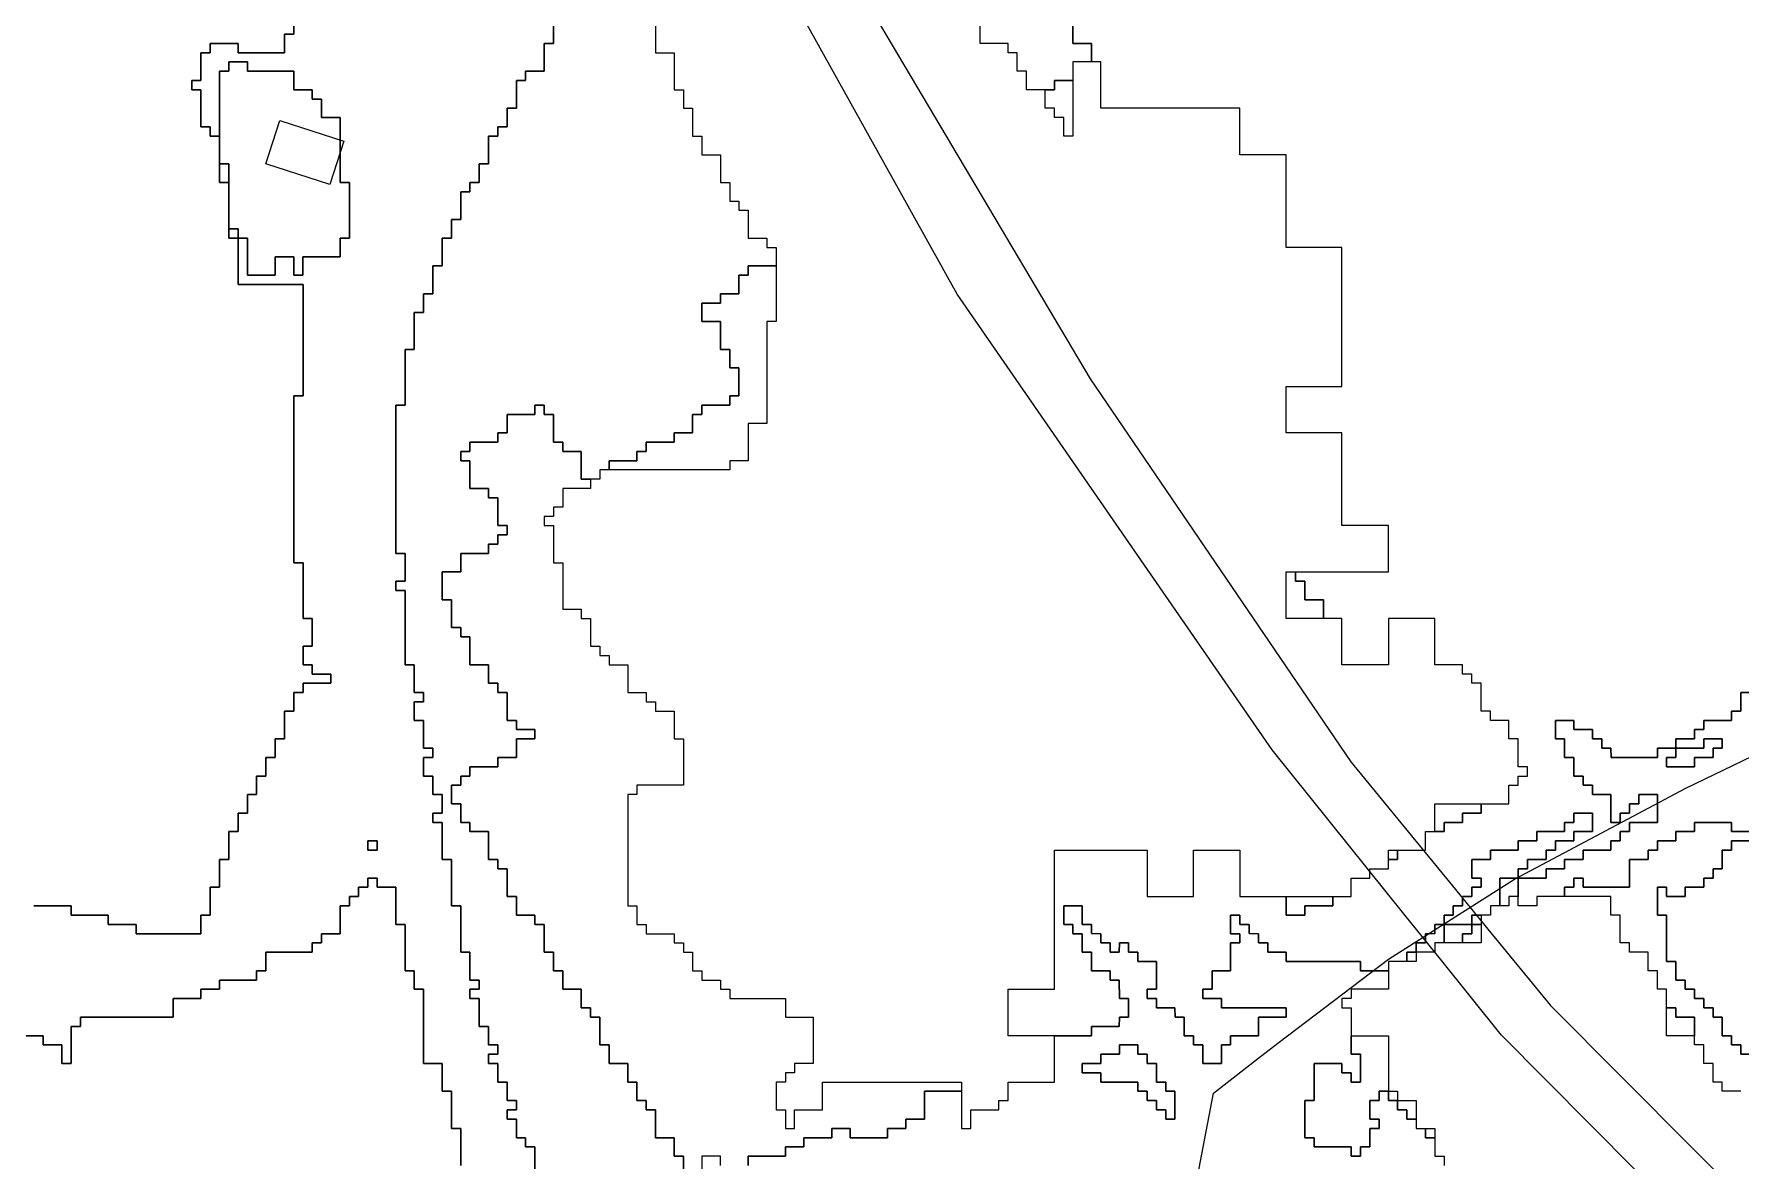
# Model space of a CAD drawing. Header units: metres. Extents: x 553506 to 563855, y 142925 to 150243.
# Drawn here: x 556150 to 556518, y 145513 to 145756 of the extents above; entities that cross this region are included whole.
import ezdxf

# ---------------------------------------------------------------- set-up
doc = ezdxf.new("R2010")
doc.units = ezdxf.units.M
for name, color, linetype in [('C-BUILDINGS', 8, 'Continuous'), ('C-FLOOD_ZONE_3', 150, 'Continuous'), ('C-ROADS', 33, 'Continuous')]:
    doc.layers.add(name, color=color, linetype=linetype)

msp = doc.modelspace()

# ---------------------------------------------------------------- linework, layer by layer
at = {"layer": 'C-BUILDINGS'}
msp.add_lwpolyline([(556199.9971, 145728.0541), (556203.0297, 145737.3504), (556216.7965, 145732.883), (556213.7709, 145723.5869), (556199.9971, 145728.0541)], close=True, dxfattribs=at)
at = {"layer": 'C-FLOOD_ZONE_3'}
for points in [[(556284, 145768), (556284, 145752), (556288, 145752), (556288, 145744), (556290, 145744), (556290, 145740), (556292, 145740), (556292, 145734), (556294, 145734), (556294, 145730), (556298, 145730), (556298, 145724), (556300, 145724), (556300, 145720), (556302, 145720), (556302, 145718), (556304, 145718), (556304, 145712), (556308, 145712), (556308, 145710), (556310, 145710), (556310, 145706), (556304, 145706), (556304, 145704), (556302, 145704), (556302, 145700), (556298, 145700), (556298, 145698), (556294, 145698), (556294, 145694), (556298, 145694), (556298, 145688), (556300, 145688), (556300, 145684), (556302, 145684), (556302, 145678), (556300, 145678), (556300, 145676), (556294, 145676), (556294, 145674), (556292, 145674), (556292, 145670), (556288, 145670), (556288, 145668), (556282, 145668), (556282, 145666), (556280, 145666), (556280, 145664), (556274, 145664), (556274, 145662), (556272, 145662), (556272, 145660), (556270, 145660), (556268, 145660), (556268, 145666), (556264, 145666), (556264, 145668), (556262, 145668), (556262, 145674), (556260, 145674), (556260, 145676), (556258, 145676), (556258, 145674), (556252, 145674), (556252, 145670), (556250, 145670), (556250, 145668), (556244, 145668), (556244, 145666), (556242, 145666), (556242, 145664), (556244, 145664), (556244, 145658), (556248, 145658), (556248, 145656), (556250, 145656), (556250, 145650), (556252, 145650), (556252, 145648), (556250, 145648), (556250, 145646), (556248, 145646), (556248, 145644), (556242, 145644), (556242, 145640), (556238, 145640), (556238, 145634), (556240, 145634), (556240, 145628), (556242, 145628), (556242, 145626), (556244, 145626), (556244, 145620), (556248, 145620), (556248, 145616), (556250, 145616), (556250, 145614), (556252, 145614), (556252, 145608), (556254, 145608), (556254, 145606), (556258, 145606), (556258, 145604), (556254, 145604), (556254, 145600), (556250, 145600), (556250, 145598), (556244, 145598), (556244, 145596), (556242, 145596), (556242, 145594), (556240, 145594), (556240, 145590), (556242, 145590), (556242, 145586), (556244, 145586), (556244, 145584), (556248, 145584), (556248, 145578), (556250, 145578), (556250, 145576), (556252, 145576), (556252, 145570), (556254, 145570), (556254, 145566), (556258, 145566), (556258, 145564), (556260, 145564), (556260, 145558), (556262, 145558), (556262, 145554), (556264, 145554), (556264, 145550), (556268, 145550), (556268, 145546), (556270, 145546), (556270, 145544), (556272, 145544), (556272, 145538), (556274, 145538), (556274, 145534), (556278, 145534), (556278, 145530), (556280, 145530), (556280, 145526), (556282, 145526), (556282, 145524), (556284, 145524), (556284, 145518), (556288, 145518), (556288, 145514), (556290, 145514), (556290, 145510)], [(556149.9994, 145567.9994), (556157.999, 145567.999), (556157.9994, 145565.9994), (556165.999, 145565.999), (556165.9994, 145563.9994), (556171.999, 145563.999), (556171.9994, 145561.9994), (556178, 145561.999), (556182, 145561.999), (556186.0006, 145561.9994), (556186.001, 145564), (556186.001, 145565.999), (556188.0006, 145565.9994), (556188.001, 145570), (556188.001, 145571.999), (556190.0006, 145571.9994), (556190.001, 145576), (556190.001, 145577.999), (556192.0006, 145577.9994), (556192.001, 145580), (556192.001, 145583.999), (556194.0006, 145583.9994), (556194.001, 145586), (556194.001, 145587.999), (556196.0006, 145587.9994), (556196.001, 145590), (556196.001, 145591.999), (556198.0006, 145591.9994), (556198.001, 145594), (556198.001, 145595.999), (556200.0006, 145595.9994), (556200.001, 145598), (556200.001, 145599.999), (556202.0006, 145599.9994), (556202.001, 145602), (556202.001, 145603.999), (556204.0006, 145603.9994), (556204.001, 145606), (556204.001, 145609.999), (556206.0006, 145609.9994), (556206.001, 145612), (556206.001, 145613.999), (556208.0006, 145613.9994), (556208.001, 145615.999), (556214.0006, 145615.9994), (556214.0006, 145618.0006), (556210.001, 145618.001), (556210.0006, 145620.0006), (556208.001, 145620.001), (556208.001, 145623.999), (556210.0006, 145623.9994), (556210.0006, 145630.0006), (556208.001, 145630.001), (556208.001, 145634), (556208.0006, 145642.0006), (556206.001, 145642.001), (556206.001, 145646), (556206.001, 145668), (556206.001, 145677.999), (556208.0006, 145677.9994), (556208.001, 145682), (556208.001, 145692), (556208.0006, 145702.0006), (556204, 145702.001), (556202, 145702.001), (556200, 145702.001), (556198, 145702.001), (556196, 145702.001), (556194.001, 145702.001), (556194.001, 145704), (556194.001, 145710), (556194.0005, 145712.0005), (556196, 145712), (556196, 145704), (556202, 145704), (556202, 145708), (556206, 145708), (556206, 145704), (556208, 145704), (556208, 145708), (556216, 145708), (556216, 145712), (556218, 145712), (556218, 145714), (556218, 145724), (556216, 145724), (556216, 145738), (556212, 145738), (556212, 145742), (556210, 145742), (556210, 145744), (556206, 145744), (556206, 145748), (556196, 145748), (556196, 145750), (556192, 145750), (556192, 145748), (556190, 145748), (556190, 145734.001), (556188.001, 145734.001), (556188.0006, 145736.0006), (556186.001, 145736.001), (556186.001, 145738), (556186.0006, 145744.0006), (556184.001, 145744.001), (556184.001, 145745.999), (556186.0006, 145745.9994), (556186.001, 145748), (556186.001, 145751.999), (556188.0006, 145751.9994), (556188.001, 145753.999), (556192, 145753.999), (556193.999, 145753.999), (556193.9994, 145751.9994), (556202, 145751.999), (556204.0006, 145751.9994), (556204.001, 145755.999), (556206.0006, 145755.9994), (556206.0006, 145760.0006)], [(556206.0006, 145760.0006), (556206.0006, 145755.9994), (556204.001, 145755.999), (556204.0006, 145751.9994), (556202, 145751.999), (556193.9994, 145751.9994), (556193.999, 145753.999), (556192, 145753.999), (556188.001, 145753.999), (556188.0006, 145751.9994), (556186.001, 145751.999), (556186.001, 145748), (556186.0006, 145745.9994), (556184.001, 145745.999), (556184.001, 145744.001), (556186.0006, 145744.0006), (556186.001, 145738), (556186.001, 145736.001), (556188.0006, 145736.0006), (556188.001, 145734.001), (556190, 145734.0005), (556190, 145732), (556190, 145730.001), (556190.0005, 145728), (556190.001, 145726), (556190.001, 145724.001), (556192, 145724.0005), (556192, 145720), (556192.0005, 145714), (556192.001, 145712.001), (556194.0003, 145712.0003), (556194.001, 145710), (556194.001, 145704), (556194.001, 145702.001), (556196, 145702.001), (556198, 145702.001), (556200, 145702.001), (556202, 145702.001), (556204, 145702.001), (556208.0006, 145702.0006), (556208.001, 145692), (556208.001, 145682), (556208.0006, 145677.9994), (556206.001, 145677.999), (556206.001, 145668), (556206.001, 145646), (556206.001, 145642.001), (556208.0006, 145642.0006), (556208.001, 145634), (556208.001, 145630.001), (556210.0006, 145630.0006), (556210.0006, 145623.9994), (556208.001, 145623.999), (556208.001, 145620.001), (556210.0006, 145620.0006), (556210.001, 145618.001), (556214.0006, 145618.0006), (556214.0006, 145615.9994), (556208.001, 145615.999), (556208.0006, 145613.9994), (556206.001, 145613.999), (556206.001, 145612), (556206.0006, 145609.9994), (556204.001, 145609.999), (556204.001, 145606), (556204.0006, 145603.9994), (556202.001, 145603.999), (556202.001, 145602), (556202.0006, 145599.9994), (556200.001, 145599.999), (556200.001, 145598), (556200.0006, 145595.9994), (556198.001, 145595.999), (556198.001, 145594), (556198.0006, 145591.9994), (556196.001, 145591.999), (556196.001, 145590), (556196.0006, 145587.9994), (556194.001, 145587.999), (556194.001, 145586), (556194.0006, 145583.9994), (556192.001, 145583.999), (556192.001, 145580), (556192.0006, 145577.9994), (556190.001, 145577.999), (556190.001, 145576), (556190.0006, 145571.9994), (556188.001, 145571.999), (556188.001, 145570), (556188.0006, 145565.9994), (556186.001, 145565.999), (556186.001, 145564), (556186.0006, 145561.9994), (556182, 145561.999), (556178, 145561.999), (556171.9994, 145561.9994), (556171.999, 145563.999), (556165.9994, 145563.9994), (556165.999, 145565.999), (556157.9994, 145565.9994), (556157.999, 145567.999), (556149.9994, 145567.9994)], [(556262, 145760), (556262, 145754), (556260, 145754), (556260, 145748), (556256, 145748), (556256, 145746), (556254, 145746), (556254, 145740), (556252, 145740), (556252, 145736), (556250, 145736), (556250, 145734), (556248, 145734), (556248, 145728), (556246, 145728), (556246, 145724), (556244, 145724), (556244, 145722), (556242, 145722), (556242, 145716), (556240, 145716), (556240, 145712), (556238, 145712), (556238, 145706), (556236, 145706), (556236, 145700), (556234, 145700), (556234, 145696), (556232, 145696), (556232, 145688), (556230, 145688), (556230, 145676), (556228, 145676), (556228, 145644), (556230, 145644), (556230, 145638), (556228, 145638), (556228, 145636), (556230, 145636), (556230, 145620), (556232, 145620), (556232, 145614), (556234, 145614), (556234, 145612), (556232, 145612), (556232, 145608), (556234, 145608), (556234, 145602), (556236, 145602), (556236, 145600), (556234, 145600), (556234, 145596), (556236, 145596), (556236, 145592), (556238, 145592), (556238, 145588), (556236, 145588), (556236, 145586), (556238, 145586), (556238, 145578), (556240, 145578), (556240, 145568), (556242, 145568), (556242, 145558), (556244, 145558), (556244, 145552), (556246, 145552), (556246, 145550), (556244, 145550), (556244, 145548), (556246, 145548), (556246, 145542), (556248, 145542), (556248, 145538), (556250, 145538), (556250, 145536), (556248, 145536), (556248, 145534), (556250, 145534), (556250, 145530), (556252, 145530), (556252, 145526), (556254, 145526), (556254, 145524), (556252, 145524), (556252, 145522), (556254, 145522), (556254, 145518), (556256, 145518), (556256, 145516), (556258, 145516), (556258, 145506)], [(556258, 145506), (556258, 145516), (556256, 145516), (556256, 145518), (556254, 145518), (556254, 145522), (556252, 145522), (556252, 145524), (556254, 145524), (556254, 145526), (556252, 145526), (556252, 145530), (556250, 145530), (556250, 145534), (556248, 145534), (556248, 145536), (556250, 145536), (556250, 145538), (556248, 145538), (556248, 145542), (556246, 145542), (556246, 145548), (556244, 145548), (556244, 145550), (556246, 145550), (556246, 145552), (556244, 145552), (556244, 145558), (556242, 145558), (556242, 145568), (556240, 145568), (556240, 145578), (556238, 145578), (556238, 145586), (556236, 145586), (556236, 145588), (556238, 145588), (556238, 145592), (556236, 145592), (556236, 145596), (556234, 145596), (556234, 145600), (556236, 145600), (556236, 145602), (556234, 145602), (556234, 145608), (556232, 145608), (556232, 145612), (556234, 145612), (556234, 145614), (556232, 145614), (556232, 145620), (556230, 145620), (556230, 145636), (556228, 145636), (556228, 145638), (556230, 145638), (556230, 145644), (556228, 145644), (556228, 145676), (556230, 145676), (556230, 145688), (556232, 145688), (556232, 145696), (556234, 145696), (556234, 145700), (556236, 145700), (556236, 145706), (556238, 145706), (556238, 145712), (556240, 145712), (556240, 145716), (556242, 145716), (556242, 145722), (556244, 145722), (556244, 145724), (556246, 145724), (556246, 145728), (556248, 145728), (556248, 145734), (556250, 145734), (556250, 145736), (556252, 145736), (556252, 145740), (556254, 145740), (556254, 145746), (556256, 145746), (556256, 145748), (556260, 145748), (556260, 145754), (556262, 145754), (556262, 145760)], [(556374, 145758), (556374, 145754), (556378, 145754), (556378, 145750), (556374, 145750), (556374, 145748), (556374, 145746), (556370, 145746), (556370, 145744), (556368, 145744), (556364, 145744), (556364, 145748), (556362, 145748), (556362, 145752), (556360, 145752), (556360, 145754), (556354, 145754), (556354, 145762)], [(556519.999, 145614.001), (556517.9994, 145614.0006), (556517.999, 145610.001), (556515.9994, 145610.0006), (556515.999, 145608.001), (556509.9994, 145608.0006), (556509.999, 145606.001), (556507.9994, 145606.0006), (556507.999, 145604.001), (556503.9994, 145604.0006), (556504, 145602), (556499.9994, 145602.0006), (556499.999, 145600.001), (556490.001, 145600.001), (556490.0006, 145602.0006), (556488.001, 145602.001), (556488.0006, 145604.0006), (556486.001, 145604.001), (556486.0006, 145606.0006), (556482.001, 145606.001), (556482.0006, 145608.0006), (556477.9994, 145608.0006), (556477.9994, 145603.9994), (556479.999, 145603.999), (556479.9994, 145599.9994), (556481.999, 145599.999), (556481.9994, 145595.9994), (556483.999, 145595.999), (556483.9994, 145593.9994), (556485.999, 145593.999), (556485.9994, 145591.9994), (556489.999, 145591.999), (556489.9994, 145585.9994), (556492.0006, 145585.9994), (556492.001, 145587.999), (556494.0006, 145587.9994), (556494.001, 145589.999), (556496.0006, 145589.9994), (556496.001, 145591.999), (556499.999, 145591.999), (556499.999, 145588), (556499.999, 145586.001), (556498, 145586.001), (556493.9994, 145586.0006), (556493.999, 145584.001), (556491.9994, 145584.0006), (556491.999, 145582.001), (556489.9994, 145582.0006), (556489.999, 145580.001), (556488, 145580.001), (556483.9994, 145580.0006), (556483.999, 145578.001), (556482, 145578.001), (556479.9994, 145578.0006), (556479.999, 145576.001), (556478, 145576.001), (556475.9994, 145576.0006), (556475.999, 145574.001), (556474, 145574.001), (556470, 145574), (556470.001, 145575.999), (556472.0006, 145575.9994), (556472.001, 145577.999), (556476.0006, 145577.9994), (556476.001, 145579.999), (556478.0006, 145579.9994), (556478.001, 145581.999), (556482.0006, 145581.9994), (556482.001, 145583.999), (556486.0006, 145583.9994), (556486.0006, 145588.0006), (556481.9994, 145588.0006), (556481.999, 145586.001), (556479.9994, 145586.0006), (556479.999, 145584.001), (556473.9994, 145584.0006), (556473.999, 145582.001), (556472, 145582.001), (556469.9994, 145582.0006), (556469.999, 145580.001), (556466, 145580.001), (556463.9994, 145580.0006), (556463.999, 145578.001), (556462, 145578.001), (556459.9994, 145578.0006), (556459.9994, 145573.9994), (556461.999, 145573.999), (556461.999, 145572.001), (556459.9994, 145572.0006), (556459.999, 145570.001), (556457.9994, 145570.0006), (556457.999, 145568.001), (556455.9994, 145568.0006), (556455.999, 145566.001), (556453.9994, 145566.0006), (556453.999, 145564.001), (556451.9994, 145564.0006), (556451.999, 145562.001), (556449.9994, 145562.0006), (556449.999, 145560.001), (556447.9994, 145560.0006), (556447.999, 145558.001), (556445.9994, 145558.0006), (556445.999, 145556.001), (556441.9994, 145556.0006), (556441.999, 145554.001), (556436.001, 145554.001), (556436.0006, 145556.0006), (556420.001, 145556.001), (556420.0006, 145558.0006), (556416.001, 145558.001), (556416.0006, 145560.0006), (556414.001, 145560.001), (556414.0006, 145562.0006), (556412.001, 145562.001), (556412.0006, 145564.0006), (556410.001, 145564.001), (556410.0006, 145566.0006), (556407.9994, 145566.0006), (556407.9994, 145561.9994), (556409.999, 145561.999), (556409.999, 145560.001), (556407.9994, 145560.0006), (556407.999, 145556), (556407.999, 145554.001), (556403.9994, 145554.0006), (556403.999, 145550.001), (556401.9994, 145550.0006), (556401.9994, 145547.9994), (556405.999, 145547.999), (556405.9994, 145545.9994), (556410, 145545.999), (556419.999, 145545.999), (556419.999, 145544.001), (556413.9994, 145544.0006), (556413.999, 145540.001), (556412, 145540.001), (556407.9994, 145540.0006), (556407.999, 145538.001), (556405.9994, 145538.0006), (556405.999, 145534.001), (556402.001, 145534.001), (556402.0006, 145538.0006), (556400.001, 145538.001), (556400.0006, 145540.0006), (556398.001, 145540.001), (556398.0006, 145544.0006), (556396.001, 145544.001), (556396.0006, 145546.0006), (556392.001, 145546.001), (556392.0006, 145548.0006), (556390.001, 145548.001), (556390.001, 145549.999), (556392.0006, 145549.9994), (556392.0006, 145556.0006), (556388.001, 145556.001), (556388.0006, 145558.0006), (556386.001, 145558.001), (556386.0006, 145560.0006), (556383.9994, 145560.0006), (556383.999, 145558.001), (556382.001, 145558.001), (556382.0006, 145560.0006), (556380.001, 145560.001), (556380.0006, 145562.0006), (556378.001, 145562.001), (556378.0006, 145564.0006), (556376.001, 145564.001), (556376.0006, 145568.0006), (556371.9994, 145568.0006), (556371.9994, 145563.9994), (556373.999, 145563.999), (556373.9994, 145561.9994), (556375.999, 145561.999), (556375.9994, 145557.9994), (556377.999, 145557.999), (556377.9994, 145553.9994), (556381.999, 145553.999), (556381.9994, 145551.9994), (556383.999, 145551.999), (556383.9994, 145547.9994), (556385.999, 145547.999), (556385.999, 145544.001), (556383.9994, 145544.0006), (556383.999, 145542.001), (556377.9994, 145542.0006), (556377.999, 145540.001), (556369.9994, 145540.0006), (556360, 145540), (556360, 145550), (556370, 145550), (556370, 145580), (556390, 145580), (556390, 145570), (556400, 145570), (556400, 145580), (556410, 145580), (556410, 145570), (556418, 145570), (556420, 145570), (556420, 145566), (556422, 145566), (556424, 145566), (556424, 145568), (556430, 145568), (556430, 145570), (556434, 145570), (556434, 145574), (556438, 145574), (556438, 145576), (556442, 145576), (556442, 145578), (556444, 145578), (556444, 145580), (556450, 145580), (556450, 145584), (556452, 145584), (556454, 145584), (556454, 145586), (556458, 145586), (556458, 145588), (556462, 145588), (556462, 145590), (556468, 145590), (556468, 145594), (556470, 145594), (556470, 145596), (556472, 145596), (556472, 145598), (556470, 145598), (556470, 145604), (556468, 145604), (556468, 145608), (556464, 145608), (556464, 145610), (556462, 145610), (556462, 145614), (556462, 145616), (556460, 145616), (556460, 145618), (556458, 145618), (556458, 145620), (556452, 145620), (556452, 145628), (556452, 145630), (556450, 145630), (556442, 145630), (556442, 145620), (556434, 145620), (556432, 145620), (556432, 145626), (556432, 145630), (556430, 145630), (556428, 145630), (556428, 145634), (556424, 145634), (556424, 145638), (556422, 145638), (556422, 145640), (556442, 145640), (556442, 145644), (556442, 145648), (556442, 145650), (556432, 145650), (556432, 145670), (556420, 145670), (556420, 145680), (556432, 145680), (556432, 145710), (556420, 145710), (556420, 145730), (556410, 145730), (556410, 145740), (556380, 145740), (556380, 145750), (556378, 145750), (556378, 145754), (556374, 145754), (556374, 145758)], [(556290, 145510), (556290, 145514), (556288, 145514), (556288, 145518), (556284, 145518), (556284, 145524), (556282, 145524), (556282, 145526), (556280, 145526), (556280, 145530), (556278, 145530), (556278, 145534), (556274, 145534), (556274, 145538), (556272, 145538), (556272, 145544), (556270, 145544), (556270, 145544), (556270, 145546), (556268, 145546), (556268, 145550), (556264, 145550), (556264, 145554), (556262, 145554), (556262, 145558), (556260, 145558), (556260, 145564), (556258, 145564), (556258, 145566), (556254, 145566), (556254, 145570), (556252, 145570), (556252, 145576), (556250, 145576), (556250, 145578), (556248, 145578), (556248, 145584), (556244, 145584), (556244, 145586), (556242, 145586), (556242, 145590), (556240, 145590), (556240, 145594), (556242, 145594), (556242, 145596), (556244, 145596), (556244, 145598), (556250, 145598), (556250, 145600), (556254, 145600), (556254, 145604), (556258, 145604), (556258, 145606), (556254, 145606), (556254, 145608), (556252, 145608), (556252, 145614), (556250, 145614), (556250, 145616), (556248, 145616), (556248, 145620), (556244, 145620), (556244, 145626), (556242, 145626), (556242, 145628), (556240, 145628), (556240, 145634), (556238, 145634), (556238, 145640), (556242, 145640), (556242, 145644), (556248, 145644), (556248, 145646), (556250, 145646), (556250, 145648), (556252, 145648), (556252, 145650), (556250, 145650), (556250, 145656), (556248, 145656), (556248, 145658), (556244, 145658), (556244, 145664), (556242, 145664), (556242, 145666), (556244, 145666), (556244, 145668), (556250, 145668), (556250, 145670), (556252, 145670), (556252, 145674), (556258, 145674), (556258, 145676), (556260, 145676), (556260, 145674), (556262, 145674), (556262, 145668), (556264, 145668), (556264, 145666), (556268, 145666), (556268, 145660), (556270, 145660), (556270, 145658), (556264, 145658), (556264, 145654), (556262, 145654), (556262, 145652), (556260, 145652), (556260, 145650), (556262, 145650), (556262, 145642), (556264, 145642), (556264, 145632), (556268, 145632), (556268, 145630), (556270, 145630), (556270, 145624), (556272, 145624), (556272, 145622), (556274, 145622), (556274, 145620), (556278, 145620), (556278, 145614), (556282, 145614), (556282, 145612), (556284, 145612), (556284, 145610), (556288, 145610), (556288, 145604), (556290, 145604), (556290, 145594), (556280, 145594), (556280, 145592), (556278, 145592), (556278, 145568), (556280, 145568), (556280, 145564), (556282, 145564), (556282, 145562), (556288, 145562), (556288, 145560), (556290, 145560), (556290, 145558), (556292, 145558), (556292, 145554), (556294, 145554), (556294, 145552), (556298, 145552), (556298, 145550), (556300, 145550), (556300, 145548), (556312, 145548), (556312, 145544), (556318, 145544), (556318, 145534), (556314, 145534), (556314, 145532), (556312, 145532), (556312, 145530), (556310, 145530), (556310, 145524), (556312, 145524), (556312, 145520), (556314, 145520), (556314, 145524), (556320, 145524), (556320, 145526), (556320, 145530), (556349.999, 145530), (556349.999, 145528.001), (556341.9994, 145528.0006), (556341.999, 145522.001), (556337.9994, 145522.0006), (556337.999, 145520.001), (556333.9994, 145520.0006), (556333.999, 145518.001), (556332, 145518.001), (556326.001, 145518.001), (556326.0006, 145520.0006), (556321.9994, 145520.0006), (556321.999, 145518.001), (556315.9994, 145518.0006), (556315.999, 145516.001), (556311.9994, 145516.0006), (556311.999, 145514.001), (556303.9994, 145514.0006), (556303.999, 145512.001)], [(556528.0006, 145583.9994), (556515.9994, 145583.9994), (556515.999, 145585.999), (556508.001, 145585.999), (556508.0006, 145583.9994), (556504.001, 145583.999), (556504.0006, 145581.9994), (556500.001, 145581.999), (556500.0006, 145579.9994), (556498.001, 145579.999), (556498.0006, 145577.9994), (556494.001, 145577.999), (556494.0006, 145571.9994), (556492, 145571.999), (556488, 145571.999), (556483.9994, 145571.9994), (556483.999, 145573.999), (556482.001, 145573.999), (556482.0006, 145571.9994), (556480.001, 145571.999), (556480.001, 145570), (556478.0006, 145569.9994), (556476.001, 145569.999), (556474.001, 145569.999), (556474.0006, 145567.9994), (556469.9994, 145567.9994), (556469.999, 145570.0005), (556470, 145574), (556474, 145574.001), (556475.999, 145574.001), (556475.9994, 145576.0006), (556478, 145576.001), (556479.999, 145576.001), (556479.9994, 145578.0006), (556482, 145578.001), (556483.999, 145578.001), (556483.9994, 145580.0006), (556488, 145580.001), (556489.999, 145580.001), (556489.9994, 145582.0006), (556491.999, 145582.001), (556491.9994, 145584.0006), (556493.999, 145584.001), (556493.9994, 145586.0006), (556498, 145586.001), (556499.999, 145586.001), (556499.999, 145588), (556499.999, 145591.999), (556496.001, 145591.999), (556496.0006, 145589.9994), (556494.001, 145589.999), (556494.0006, 145587.9994), (556492.001, 145587.999), (556492.0006, 145585.9994), (556489.9994, 145585.9994), (556489.999, 145591.999), (556485.9994, 145591.9994), (556485.999, 145593.999), (556483.9994, 145593.9994), (556483.999, 145595.999), (556481.9994, 145595.9994), (556481.999, 145599.999), (556479.9994, 145599.9994), (556479.999, 145603.999), (556477.9994, 145603.9994), (556477.9994, 145608.0006), (556482.0006, 145608.0006), (556482.001, 145606.001), (556486.0006, 145606.0006), (556486.001, 145604.001), (556488.0006, 145604.0006), (556488.001, 145602.001), (556490.0006, 145602.0006), (556490.001, 145600.001), (556499.999, 145600.001), (556499.9994, 145602.0006), (556504, 145602), (556503.9994, 145604.0006), (556507.999, 145604.001), (556507.9994, 145606.0006), (556509.999, 145606.001), (556509.9994, 145608.0006), (556515.999, 145608.001), (556515.9994, 145610.0006), (556517.999, 145610.001), (556517.9994, 145614.0006), (556519.999, 145614.001)], [(556518, 145528), (556514, 145528), (556514, 145530), (556512, 145530), (556512, 145534), (556512, 145534), (556510, 145534), (556510, 145538), (556508, 145538), (556508, 145540), (556508, 145544), (556504, 145544), (556504, 145546), (556502, 145546), (556502, 145550), (556500, 145550), (556500, 145554), (556498, 145554), (556498, 145558), (556494, 145558), (556494, 145560), (556492, 145560), (556492, 145564), (556492, 145566), (556490, 145566), (556490, 145570), (556488, 145570), (556480.001, 145570), (556480.001, 145571.999), (556482.0006, 145571.9994), (556482.001, 145573.999), (556483.999, 145573.999), (556483.9994, 145571.9994), (556488, 145571.999), (556492, 145571.999), (556494.0006, 145571.9994), (556494.001, 145577.999), (556498.0006, 145577.9994), (556498.001, 145579.999), (556500.0006, 145579.9994), (556500.001, 145581.999), (556504.0006, 145581.9994), (556504.001, 145583.999), (556508.0006, 145583.9994), (556508.001, 145585.999), (556515.999, 145585.999), (556515.9994, 145583.9994), (556528.0006, 145583.9994)], [(556520.0006, 145582.0006), (556515.9994, 145582.0006), (556515.999, 145580.001), (556513.9994, 145580.0006), (556513.999, 145576.001), (556511.9994, 145576.0006), (556511.999, 145574.001), (556509.9994, 145574.0006), (556509.999, 145572.001), (556505.9994, 145572.0006), (556505.999, 145570.001), (556502.001, 145570.001), (556502.0006, 145572.0006), (556499.9994, 145572.0006), (556499.9994, 145565.9994), (556501.999, 145565.999), (556501.999, 145560), (556501.9994, 145555.9994), (556503.999, 145555.999), (556503.9994, 145551.9994), (556505.999, 145551.999), (556505.9994, 145549.9994), (556507.999, 145549.999), (556507.9994, 145547.9994), (556509.999, 145547.999), (556509.9994, 145545.9994), (556511.999, 145545.999), (556511.9994, 145543.9994), (556513.999, 145543.999), (556513.9994, 145539.9994), (556515.999, 145539.999), (556515.9994, 145537.9994), (556517.999, 145537.999), (556517.9994, 145535.9994), (556519.999, 145535.999)], [(556519.999, 145535.999), (556517.9994, 145535.9994), (556517.999, 145537.999), (556515.9994, 145537.9994), (556515.999, 145539.999), (556513.9994, 145539.9994), (556513.999, 145543.999), (556511.9994, 145543.9994), (556511.999, 145545.999), (556509.9994, 145545.9994), (556509.999, 145547.999), (556507.9994, 145547.9994), (556507.999, 145549.999), (556505.9994, 145549.9994), (556505.999, 145551.999), (556503.9994, 145551.9994), (556503.999, 145555.999), (556501.9994, 145555.9994), (556501.999, 145560), (556501.999, 145565.999), (556499.9994, 145565.9994), (556499.9994, 145572.0006), (556502.0006, 145572.0006), (556502.001, 145570.001), (556505.999, 145570.001), (556505.9994, 145572.0006), (556509.999, 145572.001), (556509.9994, 145574.0006), (556511.999, 145574.001), (556511.9994, 145576.0006), (556513.999, 145576.001), (556513.9994, 145580.0006), (556515.999, 145580.001), (556515.9994, 145582.0006), (556520.0006, 145582.0006)], [(556146, 145540), (556152, 145540), (556152, 145538), (556156, 145538), (556156, 145534), (556158, 145534), (556158, 145542), (556160, 145542), (556160, 145544), (556180, 145544), (556180, 145548), (556186, 145548), (556186, 145550), (556190, 145550), (556190, 145552), (556198, 145552), (556198, 145554), (556200, 145554), (556200, 145558), (556210, 145558), (556210, 145560), (556212, 145560), (556212, 145562), (556216, 145562), (556216, 145568), (556218, 145568), (556218, 145570), (556220, 145570), (556220, 145572), (556222, 145572), (556222, 145574), (556224, 145574), (556224, 145572), (556228, 145572), (556228, 145564), (556230, 145564), (556230, 145554), (556232, 145554), (556232, 145550), (556234, 145550), (556234, 145534), (556238, 145534), (556238, 145528), (556240, 145528), (556240, 145520), (556242, 145520), (556242, 145512)], [(556242, 145512), (556242, 145520), (556240, 145520), (556240, 145528), (556238, 145528), (556238, 145534), (556234, 145534), (556234, 145550), (556232, 145550), (556232, 145554), (556230, 145554), (556230, 145564), (556228, 145564), (556228, 145572), (556224, 145572), (556224, 145574), (556222, 145574), (556222, 145572), (556220, 145572), (556220, 145570), (556218, 145570), (556218, 145568), (556216, 145568), (556216, 145562), (556212, 145562), (556212, 145560), (556210, 145560), (556210, 145558), (556200, 145558), (556200, 145554), (556198, 145554), (556198, 145552), (556190, 145552), (556190, 145550), (556186, 145550), (556186, 145548), (556180, 145548), (556180, 145544), (556160, 145544), (556160, 145542), (556158, 145542), (556158, 145534), (556156, 145534), (556156, 145538), (556152, 145538), (556152, 145540), (556146, 145540)], [(556303.999, 145512.001), (556303.9994, 145514.0006), (556311.999, 145514.001), (556311.9994, 145516.0006), (556315.999, 145516.001), (556315.9994, 145518.0006), (556321.999, 145518.001), (556321.9994, 145520.0006), (556326.0006, 145520.0006), (556326.001, 145518.001), (556332, 145518.001), (556333.999, 145518.001), (556333.9994, 145520.0006), (556337.999, 145520.001), (556337.9994, 145522.0006), (556341.999, 145522.001), (556341.9994, 145528.0006), (556349.9994, 145528.001), (556350, 145526.001), (556350, 145523.999), (556350, 145520), (556352, 145520), (556352, 145524), (556353.999, 145524), (556358, 145524.0005), (556358, 145526), (556360, 145526), (556360, 145528), (556360, 145530), (556364, 145530), (556370, 145530), (556370, 145534), (556369.9994, 145540.0006), (556377.999, 145540.001), (556377.9994, 145542.0006), (556383.999, 145542.001), (556383.9994, 145544.0006), (556385.999, 145544.001), (556385.999, 145547.999), (556383.9994, 145547.9994), (556383.999, 145551.999), (556381.9994, 145551.9994), (556381.999, 145553.999), (556377.9994, 145553.9994), (556377.999, 145557.999), (556375.9994, 145557.9994), (556375.999, 145561.999), (556373.9994, 145561.9994), (556373.999, 145563.999), (556371.9994, 145563.9994), (556371.9994, 145568.0006), (556376.0006, 145568.0006), (556376.001, 145564.001), (556378.0006, 145564.0006), (556378.001, 145562.001), (556380.0006, 145562.0006), (556380.001, 145560.001), (556382.0006, 145560.0006), (556382.001, 145558.001), (556383.999, 145558.001), (556383.9994, 145560.0006), (556386.0006, 145560.0006), (556386.001, 145558.001), (556388.0006, 145558.0006), (556388.001, 145556.001), (556392.0006, 145556.0006), (556392.0006, 145549.9994), (556390.001, 145549.999), (556390.001, 145548.001), (556392.0006, 145548.0006), (556392.001, 145546.001), (556396.0006, 145546.0006), (556396.001, 145544.001), (556398.0006, 145544.0006), (556398.001, 145540.001), (556400.0006, 145540.0006), (556400.001, 145538.001), (556402.0006, 145538.0006), (556402.001, 145534.001), (556405.999, 145534.001), (556405.9994, 145538.0006), (556407.999, 145538.001), (556407.9994, 145540.0006), (556412, 145540.001), (556413.999, 145540.001), (556413.9994, 145544.0006), (556419.999, 145544.001), (556419.999, 145545.999), (556410, 145545.999), (556405.9994, 145545.9994), (556405.999, 145547.999), (556401.9994, 145547.9994), (556401.9994, 145550.0006), (556403.999, 145550.001), (556403.9994, 145554.0006), (556407.999, 145554.001), (556407.999, 145556), (556407.9994, 145560.0006), (556409.999, 145560.001), (556409.999, 145561.999), (556407.9994, 145561.9994), (556407.9994, 145566.0006), (556410.0006, 145566.0006), (556410.001, 145564.001), (556412.0006, 145564.0006), (556412.001, 145562.001), (556414.0006, 145562.0006), (556414.001, 145560.001), (556416.0006, 145560.0006), (556416.001, 145558.001), (556420.0006, 145558.0006), (556420.001, 145556.001), (556436.0006, 145556.0006), (556436.001, 145554.001), (556441.9995, 145554.0005), (556442, 145552.001), (556441.9997, 145550.0003), (556440, 145550), (556437.999, 145550), (556436.001, 145550), (556434, 145549.9995), (556434, 145548), (556432, 145548), (556432, 145546), (556434, 145546), (556434, 145544.001), (556434, 145542), (556434.0005, 145540), (556434.001, 145536.001), (556436.0006, 145536.0006), (556436.0006, 145529.9994), (556433.9994, 145529.9994), (556433.999, 145531.999), (556431.9994, 145531.9994), (556431.999, 145533.999), (556426.001, 145533.999), (556426.0006, 145525.9994), (556424.001, 145525.999), (556424.001, 145518.001), (556426.0006, 145518.0006), (556426.001, 145516.001), (556434.0006, 145516.0006), (556434.001, 145514.001), (556435.999, 145514.001), (556435.9994, 145516.0006), (556437.999, 145516.001), (556437.9994, 145520.0006), (556439.999, 145520.001), (556439.999, 145521.999), (556437.9994, 145521.9994), (556437.9994, 145526.0006), (556439.999, 145526.001), (556439.9994, 145528.0006), (556442.0003, 145528.0003), (556442.001, 145526.001), (556444.0003, 145526.0003), (556444.001, 145524.001), (556446.0006, 145524.0006), (556446.001, 145522.001), (556448, 145522.001), (556448.0003, 145520.0003), (556450, 145520), (556450.0003, 145518.0003), (556452, 145518), (556452, 145516.001), (556452.0003, 145514.0003), (556453.9997, 145513.9997), (556454, 145512)], [(556298, 145512.001), (556298, 145514), (556294, 145514), (556293.9994, 145510.0006)]]:
    msp.add_lwpolyline(points, dxfattribs=at)
for points in [[(556208, 145704), (556206, 145704), (556206, 145708), (556202, 145708), (556202, 145704), (556196, 145704), (556196, 145712), (556194.0006, 145712.0006), (556194, 145714), (556192.001, 145714), (556192.001, 145720), (556192.0006, 145724.0006), (556192, 145728), (556190.001, 145728), (556190.001, 145730), (556190.001, 145732), (556190.0006, 145734.0006), (556190, 145748), (556192, 145748), (556192, 145750), (556196, 145750), (556196, 145748), (556206, 145748), (556206, 145744), (556210, 145744), (556210, 145742), (556212, 145742), (556212, 145738), (556216, 145738), (556216, 145724), (556218, 145724), (556218, 145714), (556218, 145712), (556216, 145712), (556216, 145708), (556208, 145708), (556208, 145704)], [(556372, 145734), (556372, 145738), (556370, 145738), (556370, 145740), (556368, 145740), (556368, 145744), (556370, 145744), (556370, 145746), (556374, 145746), (556374, 145734), (556372, 145734)], [(556190.001, 145728), (556192, 145728), (556192, 145724.001), (556190.001, 145724.001), (556190.001, 145726), (556190.001, 145728)], [(556192.001, 145714), (556194, 145714), (556194.0005, 145712.0005), (556192.001, 145712.001), (556192.001, 145714)], [(556304, 145704), (556304, 145706), (556310, 145706), (556310, 145694), (556308, 145694), (556308, 145672), (556304, 145672), (556304, 145664), (556300, 145664), (556300, 145662), (556274, 145662), (556274, 145664), (556280, 145664), (556280, 145666), (556282, 145666), (556282, 145668), (556288, 145668), (556288, 145670), (556292, 145670), (556292, 145674), (556294, 145674), (556294, 145676), (556300, 145676), (556300, 145678), (556302, 145678), (556302, 145684), (556300, 145684), (556300, 145688), (556298, 145688), (556298, 145694), (556294, 145694), (556294, 145698), (556298, 145698), (556298, 145700), (556302, 145700), (556302, 145704), (556304, 145704)], [(556428, 145630), (556420, 145630), (556420, 145640), (556422, 145640), (556422, 145638), (556424, 145638), (556424, 145634), (556428, 145634), (556428, 145630)], [(556502.001, 145598.001), (556502.001, 145599.999), (556504.0006, 145599.9994), (556504, 145602), (556510.0006, 145601.9994), (556510.001, 145603.999), (556513.999, 145603.999), (556513.999, 145602.001), (556511.9994, 145602.0006), (556511.999, 145600.001), (556510, 145600.001), (556507.9994, 145600.0006), (556507.999, 145598.001), (556502.001, 145598.001)], [(556504.0006, 145599.9994), (556502.001, 145599.999), (556502.001, 145598.001), (556507.999, 145598.001), (556507.9994, 145600.0006), (556510, 145600.001), (556511.999, 145600.001), (556511.9994, 145602.0006), (556513.999, 145602.001), (556513.999, 145603.999), (556510.001, 145603.999), (556510.0006, 145601.9994), (556504, 145602), (556504.0006, 145599.9994)], [(556454, 145584), (556452, 145584), (556452, 145590), (556462, 145590), (556462, 145588), (556458, 145588), (556458, 145586), (556454, 145586), (556454, 145584)], [(556455.999, 145566.001), (556455.9994, 145568.0006), (556457.999, 145568.001), (556457.9994, 145570.0006), (556459.999, 145570.001), (556459.9994, 145572.0006), (556461.999, 145572.001), (556461.999, 145573.999), (556459.9994, 145573.9994), (556459.9994, 145578.0006), (556462, 145578.001), (556463.999, 145578.001), (556463.9994, 145580.0006), (556466, 145580.001), (556469.999, 145580.001), (556469.9994, 145582.0006), (556472, 145582.001), (556473.999, 145582.001), (556473.9994, 145584.0006), (556479.999, 145584.001), (556479.9994, 145586.0006), (556481.999, 145586.001), (556481.9994, 145588.0006), (556486.0006, 145588.0006), (556486.0006, 145583.9994), (556482.001, 145583.999), (556482.0006, 145581.9994), (556478.001, 145581.999), (556478.0006, 145579.9994), (556476.001, 145579.999), (556476.0006, 145577.9994), (556472.001, 145577.999), (556472.0006, 145575.9994), (556470.001, 145575.999), (556470, 145574), (556466.001, 145573.999), (556466.001, 145570), (556466.001, 145568), (556464, 145568), (556464, 145566), (556462, 145566), (556460.0005, 145566), (556459.9997, 145564.0003), (556457.999, 145564), (556456.001, 145564), (556454, 145564), (556453.9994, 145566.0006), (556455.999, 145566.001)], [(556224, 145582), (556224, 145580), (556222, 145580), (556222, 145582), (556224, 145582)], [(556222, 145580), (556224, 145580), (556224, 145582), (556222, 145582), (556222, 145580)], [(556442, 145578), (556442, 145580), (556444, 145580), (556444, 145578), (556442, 145578)], [(556466.001, 145568), (556466.001, 145570), (556466.001, 145573.999), (556470, 145574), (556469.999, 145570.001), (556467.9994, 145570.0006), (556467.999, 145568), (556466.001, 145568)], [(556424, 145566), (556422, 145566), (556420, 145566), (556420, 145570), (556430, 145570), (556430, 145568), (556424, 145568), (556424, 145566)], [(556449.999, 145560.001), (556449.9994, 145562.0006), (556451.999, 145562.001), (556451.9994, 145564.0006), (556454, 145564), (556454, 145561.999), (556453.9997, 145560.0003), (556452.0003, 145559.9997), (556451.9997, 145558.0003), (556450.0005, 145558), (556448, 145558), (556447.9994, 145560.0006), (556449.999, 145560.001)], [(556457.999, 145564), (556460, 145564), (556460.0006, 145561.9994), (556458.001, 145561.999), (556458.001, 145560), (556456, 145560), (556454, 145560.0005), (556454, 145561.999), (556454.0003, 145563.9997), (556456.001, 145564), (556457.999, 145564)], [(556462, 145563.999), (556462, 145560), (556458.001, 145560), (556458.001, 145561.999), (556460.0006, 145561.9994), (556460.001, 145563.999), (556462, 145563.999)], [(556460.0005, 145566), (556462, 145566), (556462, 145563.999), (556460, 145564), (556460.0005, 145566)], [(556445.9994, 145558.0006), (556448, 145558), (556448, 145556), (556445.9997, 145556.0003), (556445.9994, 145558.0006)], [(556504, 145544), (556508, 145544), (556508, 145540), (556502, 145540), (556502, 145546), (556504, 145546), (556504, 145544)], [(556384.0006, 145535.9994), (556384.001, 145537.999), (556387.999, 145537.999), (556387.9994, 145535.9994), (556389.999, 145535.999), (556389.9994, 145533.9994), (556391.999, 145533.999), (556391.9994, 145529.9994), (556393.999, 145529.999), (556393.9994, 145527.9994), (556395.999, 145527.999), (556395.999, 145522.001), (556394.001, 145522.001), (556394.0006, 145524.0006), (556392.001, 145524.001), (556392.0006, 145526.0006), (556390.001, 145526.001), (556390.0006, 145528.0006), (556388.001, 145528.001), (556388.0006, 145530.0006), (556380.001, 145530.001), (556380.0006, 145532.0006), (556376.001, 145532.001), (556376.001, 145533.999), (556380.0006, 145533.9994), (556380.001, 145535.999), (556384.0006, 145535.9994)], [(556391.9994, 145529.9994), (556391.999, 145533.999), (556389.9994, 145533.9994), (556389.999, 145535.999), (556387.9994, 145535.9994), (556387.999, 145537.999), (556384.001, 145537.999), (556384.0006, 145535.9994), (556380.001, 145535.999), (556380.0006, 145533.9994), (556376.001, 145533.999), (556376.001, 145532.001), (556380.0006, 145532.0006), (556380.001, 145530.001), (556388.0006, 145530.0006), (556388.001, 145528.001), (556390.0006, 145528.0006), (556390.001, 145526.001), (556392.0006, 145526.0006), (556392.001, 145524.001), (556394.0006, 145524.0006), (556394.001, 145522.001), (556395.999, 145522.001), (556395.999, 145527.999), (556393.9994, 145527.9994), (556393.999, 145529.999), (556391.9994, 145529.9994)], [(556434.001, 145540), (556438, 145540), (556442, 145540), (556442, 145534), (556442, 145530), (556442.0005, 145528.0005), (556439.9994, 145528.0006), (556439.999, 145526.001), (556437.9994, 145526.0006), (556437.9994, 145521.9994), (556439.999, 145521.999), (556439.999, 145520.001), (556437.9994, 145520.0006), (556437.999, 145516.001), (556435.9994, 145516.0006), (556435.999, 145514.001), (556434.001, 145514.001), (556434.0006, 145516.0006), (556426.001, 145516.001), (556426.0006, 145518.0006), (556424.001, 145518.001), (556424.001, 145525.999), (556426.0006, 145525.9994), (556426.001, 145533.999), (556431.999, 145533.999), (556431.9994, 145531.9994), (556433.999, 145531.999), (556433.9994, 145529.9994), (556436.0006, 145529.9994), (556436.0006, 145536.0006), (556434.001, 145536.001), (556434.001, 145540)], [(556444, 145528), (556444.0005, 145526.0005), (556442.001, 145526.001), (556442.0005, 145528.0005), (556444, 145528)], [(556444.0005, 145526.0005), (556448, 145526), (556448, 145522.001), (556446.001, 145522.001), (556446.0006, 145524.0006), (556444.001, 145524.001), (556444.0005, 145526.0005)], [(556450.001, 145520), (556452, 145520), (556452, 145518.001), (556450.001, 145518.001), (556450.001, 145520)]]:
    msp.add_lwpolyline(points, close=True, dxfattribs=at)
at = {"layer": 'C-ROADS'}
for points in [[(556318.3766, 145781.8252), (556377.6828, 145681.6493), (556433.9305, 145599.0769), (556455.8108, 145572.3308)], [(556445.6549, 145565.9115), (556416.9481, 145601.6318), (556349.0193, 145699.8867), (556306.4976, 145776.4222)], [(556469.2249, 145573.7296), (556479.8929, 145579.4077), (556490.0446, 145584.8141), (556492.467, 145586.1121), (556506.1289, 145593.3839), (556555.1295, 145617.0352), (556599.4537, 145637.3725), (556649.2241, 145661.6714), (556703.3871, 145685.4815), (556743.5571, 145704.8588), (556768.7591, 145715.0876), (556795.2861, 145725.6686), (556809.7246, 145730.3829), (556830.0768, 145735.8897), (556842.901, 145736.8932), (556863.0925, 145735.0609), (556873.9949, 145732.5779), (556881.0115, 145729.0859)], [(556442.0238, 145556.5301), (556469.2249, 145573.7296)], [(556455.8108, 145572.3308), (556463.4529, 145562.992)], [(556453.2149, 145556.5145), (556445.6549, 145565.9115)], [(556463.4529, 145562.992), (556476.9502, 145546.4971), (556599.5693, 145423.2988), (556733.0191, 145318.9975), (556902.2443, 145222.9699), (557021.4291, 145177.0713), (557055.4748, 145163.9434), (557118.5207, 145146.4711), (557181.1027, 145132.5245), (557231.0908, 145123.2686), (557323.0597, 145111.3468), (557369.2517, 145108.665), (557377.9407, 145108.163), (557412.9395, 145106.6748)], [(556404.3167, 145527.6254), (556414.4134, 145535.5341), (556418.4535, 145538.6064), (556442.0238, 145556.5301)], [(557409.0205, 145093.9449), (557251.2993, 145106.5579), (557197.6046, 145115.0993), (557147.9954, 145126.1478), (557098.3219, 145139.3095), (557050.1793, 145154.3437), (556898.956, 145212.6859), (556727.297, 145309.8415), (556591.4429, 145414.0808), (556466.3363, 145540.1863), (556453.2149, 145556.5145)], [(556401.6405, 145331.0073), (556385.7339, 145414.7295), (556396.2036, 145485.0974), (556404.3167, 145527.6254)]]:
    msp.add_lwpolyline(points, dxfattribs=at)

doc.saveas('drawing.dxf')
